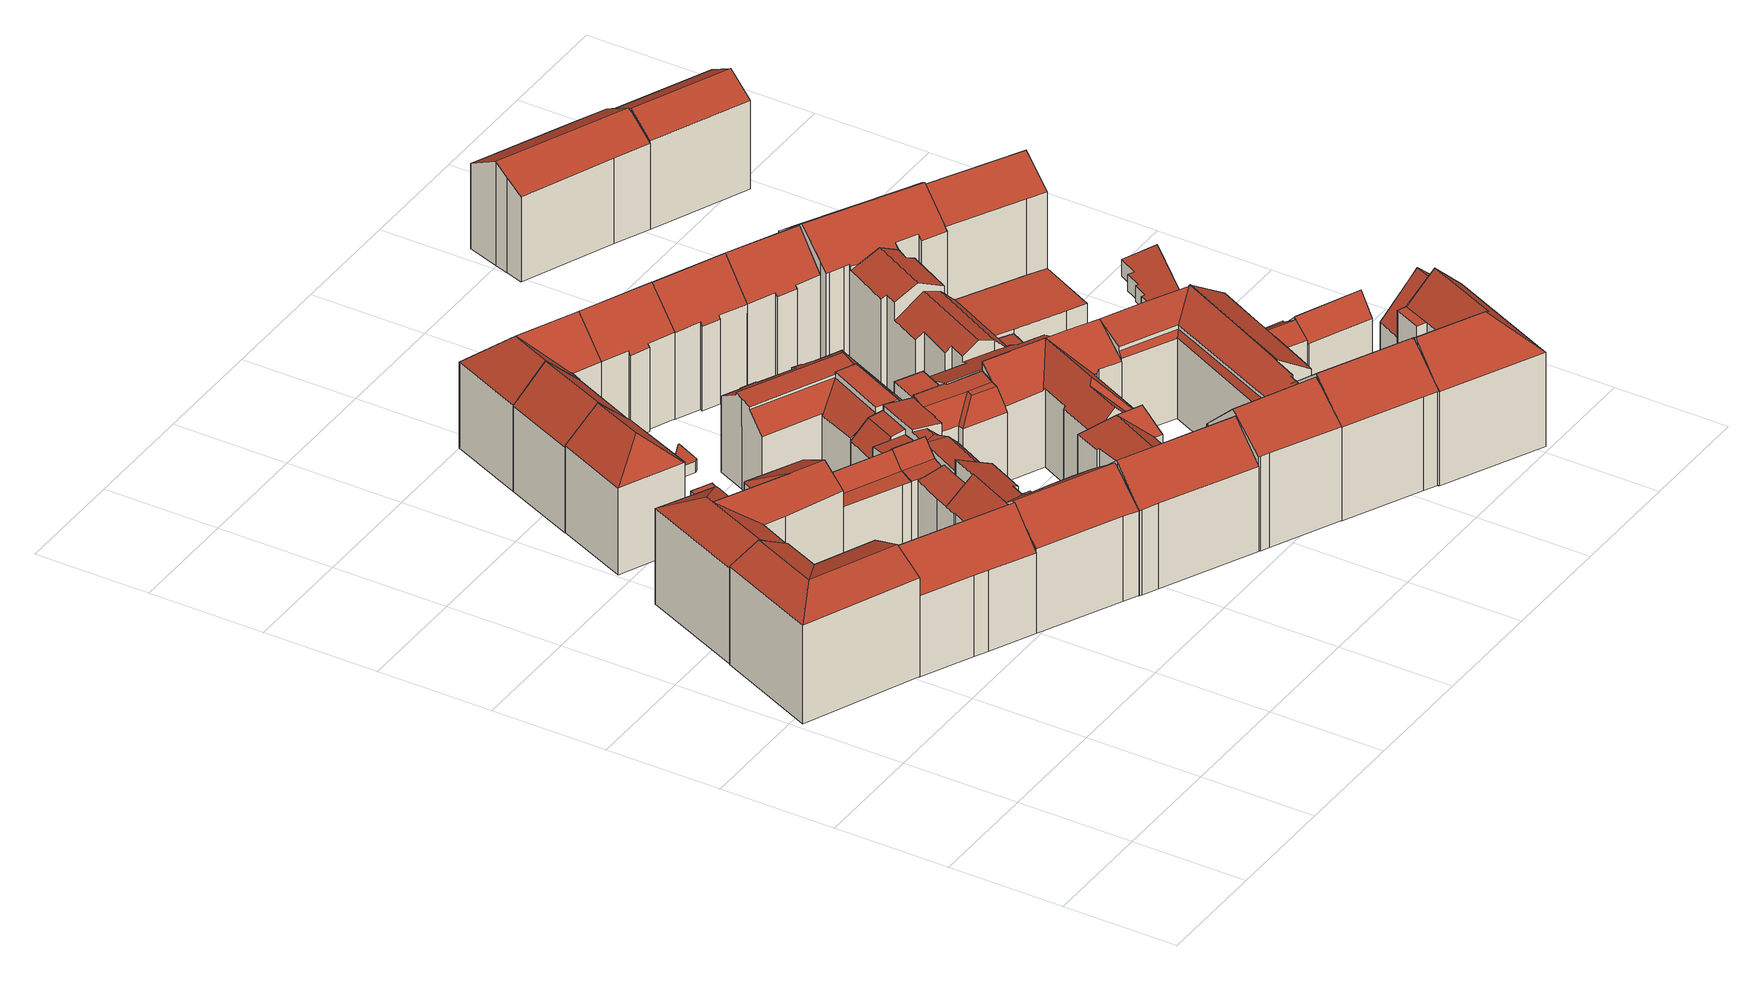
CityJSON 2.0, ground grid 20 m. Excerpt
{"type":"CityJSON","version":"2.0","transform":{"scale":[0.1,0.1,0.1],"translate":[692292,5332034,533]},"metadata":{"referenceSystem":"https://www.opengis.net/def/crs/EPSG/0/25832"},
"CityObjects":{
"building1":{"type":"Building","attributes":{"Gemeindeschluessel":"09162000","HoeheDach":"554.747","HoeheGrund":"534.120","Methode":"1000","NiedrigsteTraufeDesGebaeudes":"551.994","Geometrietyp2DReferenz":"3000","function":"31001_9998","roofType":"3100","measuredHeight":20.63,"storeysAboveGround":6},"geometry":[{"type":"MultiSurface","lod":"2","boundaries":[[[0,1,2,3]],[[3,4,5,6]],[[1,7,8,2]],[[9,10,5,4,11]],[[7,1,0,12]],[[6,13,14,15]],[[13,10,9,8,7,12,14]],[[5,10,13,6]],[[2,8,9,11]],[[0,3,6,15]],[[12,0,15,14]],[[3,2,11,4]]],"semantics":{"surfaces":[{"type":"RoofSurface"},{"type":"WallSurface"},{"type":"GroundSurface"}],"values":[0,0,1,1,1,1,2,1,1,0,1,0]}}]},
"building2":{"type":"Building","attributes":{"Gemeindeschluessel":"09162000","HoeheDach":"554.671","HoeheGrund":"534.160","Methode":"2000","NiedrigsteTraufeDesGebaeudes":"551.522","Geometrietyp2DReferenz":"3000","function":"31001_9998","roofType":"3200","measuredHeight":20.51,"storeysAboveGround":6},"geometry":[{"type":"MultiSurface","lod":"2","boundaries":[[[16,17,18,19,20]],[[21,20,19,22,23]],[[24,25,26,20,27]],[[28,29,30,31]],[[21,23,32]],[[33,34,22,19,18]],[[35,36,24,27,37]],[[38,39,40,41,42]],[[38,42,16,43]],[[16,42,41,44,17]],[[45,44,41,40]],[[43,29,28,39,38]],[[24,36,46,25]],[[26,25,46,31,30]],[[34,47,32,23,22]],[[18,17,44,45,33]],[[28,31,46,36,35,47,34,33,45,40,39]],[[26,30,29,43,16,20]],[[20,21,32,37,27]],[[32,47,35,37]]],"semantics":{"surfaces":[{"type":"RoofSurface"},{"type":"WallSurface"},{"type":"GroundSurface"}],"values":[0,0,0,1,0,1,1,1,0,0,1,1,1,1,1,1,2,0,0,1]}}]},
"building3":{"type":"Building","attributes":{"Gemeindeschluessel":"09162000","HoeheDach":"554.372","HoeheGrund":"534.040","Methode":"2000","NiedrigsteTraufeDesGebaeudes":"537.276","Geometrietyp2DReferenz":"3000","function":"31001_9998","roofType":"3100","measuredHeight":20.33,"storeysAboveGround":4},"geometry":[{"type":"MultiSurface","lod":"2","boundaries":[[[48,49,50,51,52]],[[53,54,55,56,57,58,59]],[[60,51,50]],[[61,62,63,64,65,66]],[[67,68,69]],[[70,71,72,73,74,75,60,50]],[[60,75,76]],[[63,77,78,79,80,72,81,64]],[[78,77,82,83,84]],[[85,86,84,83]],[[87,67,88,89]],[[90,54,53,91]],[[92,74,73,80,79,54,90]],[[93,94,56,55,95]],[[63,62,82,77]],[[96,59,58,97]],[[96,97,98,94,93,99,85,83,82,62,61,100,101,102,49,48,103,87,89,104,105,92,90,91]],[[72,80,73]],[[53,59,96,91]],[[106,107,108,109,110]],[[111,106,110,112]],[[104,89,88,113,114]],[[72,71,81]],[[101,115,116,102]],[[98,57,56,94]],[[97,58,57,98]],[[103,48,52,112,110,109]],[[95,117,99,93]],[[118,119,120,121]],[[95,55,54,79,78,84,86,117]],[[104,114,122,105]],[[119,122,114,113,120]],[[51,60,76,111,112,52]],[[99,117,86,85]],[[87,103,109,108,68,67]],[[105,122,119,118,107,106,111,76,75,74,92]],[[100,123,115,101]],[[49,102,116,70,50]],[[107,118,121,69,68,108]],[[116,115,123,66,65]],[[69,120,113,88,67]],[[61,66,123,100]],[[116,65,64,81,71,70]],[[121,120,69]]],"semantics":{"surfaces":[{"type":"WallSurface"},{"type":"RoofSurface"},{"type":"GroundSurface"}],"values":[0,1,0,0,0,1,0,1,0,0,0,0,0,0,0,0,2,0,0,1,1,0,0,0,0,0,0,0,0,1,0,1,1,0,0,0,0,0,1,1,1,0,0,0]}}]},
"building4":{"type":"Building","attributes":{"Gemeindeschluessel":"09162000","HoeheDach":"555.430","HoeheGrund":"534.090","Methode":"2000","NiedrigsteTraufeDesGebaeudes":"549.887","Geometrietyp2DReferenz":"3000","function":"31001_9998","roofType":"3200","measuredHeight":21.34,"storeysAboveGround":5},"geometry":[{"type":"MultiSurface","lod":"2","boundaries":[[[124,125,126]],[[127,128,129,130]],[[129,131,132,130]],[[126,125,133,134,135]],[[127,130,132,124,126,135]],[[127,135,134,128]],[[129,128,134,133,131]],[[124,132,131,133,125]]],"semantics":{"surfaces":[{"type":"RoofSurface"},{"type":"GroundSurface"},{"type":"WallSurface"}],"values":[0,1,2,0,2,2,2,0]}}]},
"building5":{"type":"Building","attributes":{"Gemeindeschluessel":"09162000","HoeheDach":"536.612","HoeheGrund":"534.240","Methode":"1000","NiedrigsteTraufeDesGebaeudes":"536.612","Geometrietyp2DReferenz":"3000","function":"31001_2000","roofType":"1000","measuredHeight":2.37},"geometry":[{"type":"MultiSurface","lod":"2","boundaries":[[[136,137,138,139,140]],[[141,136,140,142]],[[142,143,144,145,141]],[[144,138,137,145]],[[145,137,136,141]],[[142,140,139,143]],[[143,139,138,144]]],"semantics":{"surfaces":[{"type":"RoofSurface"},{"type":"WallSurface"},{"type":"GroundSurface"}],"values":[0,1,2,1,1,1,1]}}]},
"building6":{"type":"Building","attributes":{"Gemeindeschluessel":"09162000","HoeheDach":"554.390","HoeheGrund":"533.990","Methode":"2000","NiedrigsteTraufeDesGebaeudes":"549.418","Geometrietyp2DReferenz":"3000","function":"31001_9998","roofType":"3100","measuredHeight":20.4,"storeysAboveGround":5},"geometry":[{"type":"MultiSurface","lod":"2","boundaries":[[[146,147,148,149]],[[150,151,152,153]],[[154,155,151,150]],[[156,157,158,159]],[[160,91,161,162]],[[163,164,165,160,162,158,157]],[[92,166,167,168]],[[163,152,151,155,169,170,171,172,173,164]],[[91,160,165,90]],[[156,153,152,163,157]],[[168,167,147,146]],[[166,92,90,165,164,173]],[[170,174,175,171]],[[172,171,175,149,148]],[[174,170,169,176]],[[159,158,162,161]],[[156,159,161,91,90,92,168,146,149,175,174,176,154,150,153]],[[176,169,155,154]],[[172,148,147,167,166,173]]],"semantics":{"surfaces":[{"type":"WallSurface"},{"type":"RoofSurface"},{"type":"GroundSurface"}],"values":[0,0,0,0,0,1,0,1,0,0,0,0,0,0,0,0,2,0,1]}}]},
"building7":{"type":"Building","attributes":{"Gemeindeschluessel":"09162000","HoeheDach":"551.810","HoeheGrund":"534.090","Methode":"2000","NiedrigsteTraufeDesGebaeudes":"546.670","Geometrietyp2DReferenz":"3000","function":"31001_9998","roofType":"3100","measuredHeight":17.72,"storeysAboveGround":4},"geometry":[{"type":"MultiSurface","lod":"2","boundaries":[[[177,178,179,180]],[[181,182,183,184]],[[184,183,185,186]],[[112,187,188,189]],[[190,191,182,181]],[[178,177,192,193]],[[179,178,193,190,181,184,186]],[[187,185,183,182,191,188]],[[190,193,192,189,188,191]],[[180,179,186,185,187,112]],[[177,180,112,189,192]]],"semantics":{"surfaces":[{"type":"WallSurface"},{"type":"RoofSurface"},{"type":"GroundSurface"}],"values":[0,0,0,1,0,0,2,1,0,0,1]}}]},
"building8":{"type":"Building","attributes":{"Gemeindeschluessel":"09162000","HoeheDach":"555.372","HoeheGrund":"533.950","Methode":"1000","NiedrigsteTraufeDesGebaeudes":"549.519","Geometrietyp2DReferenz":"3000","function":"31001_9998","roofType":"3100","measuredHeight":21.42,"storeysAboveGround":5},"geometry":[{"type":"MultiSurface","lod":"2","boundaries":[[[194,195,196,197]],[[198,196,195,199,200]],[[201,199,195,194]],[[202,197,196,198]],[[198,200,203,202]],[[203,201,194,197,202]],[[200,199,201,203]]],"semantics":{"surfaces":[{"type":"RoofSurface"},{"type":"WallSurface"},{"type":"GroundSurface"}],"values":[0,1,0,1,2,1,1]}}]},
"building9":{"type":"Building","attributes":{"Gemeindeschluessel":"09162000","HoeheDach":"536.545","HoeheGrund":"534.234","Methode":"2000","NiedrigsteTraufeDesGebaeudes":"536.545","Geometrietyp2DReferenz":"3000","function":"31001_2000","roofType":"1000","measuredHeight":2.31,"storeysAboveGround":1},"geometry":[{"type":"MultiSurface","lod":"2","boundaries":[[[204,205,206,207]],[[204,208,209,205]],[[206,210,211,207]],[[211,210,209,208]],[[205,209,210,206]],[[207,211,208,204]]],"semantics":{"surfaces":[{"type":"GroundSurface"},{"type":"WallSurface"},{"type":"RoofSurface"}],"values":[0,1,1,2,1,1]}}]},
"building10":{"type":"Building","attributes":{"Gemeindeschluessel":"09162000","HoeheDach":"536.887","HoeheGrund":"533.910","Methode":"2000","NiedrigsteTraufeDesGebaeudes":"536.388","Geometrietyp2DReferenz":"3000","function":"31001_2000","roofType":"1000","measuredHeight":2.98},"geometry":[{"type":"MultiSurface","lod":"2","boundaries":[[[212,213,214,215]],[[216,214,213,217]],[[218,212,215,219]],[[212,218,217,213]],[[217,218,219,216]],[[219,215,214,216]]],"semantics":{"surfaces":[{"type":"RoofSurface"},{"type":"WallSurface"},{"type":"GroundSurface"}],"values":[0,1,1,1,2,1]}}]},
"building11":{"type":"Building","attributes":{"Gemeindeschluessel":"09162000","HoeheDach":"555.486","HoeheGrund":"533.980","Methode":"2000","NiedrigsteTraufeDesGebaeudes":"549.638","Geometrietyp2DReferenz":"3000","function":"31001_9998","roofType":"3100","measuredHeight":21.51,"storeysAboveGround":5},"geometry":[{"type":"MultiSurface","lod":"2","boundaries":[[[220,221,222,223]],[[224,225,200,198,222,221]],[[226,227,228,229,230]],[[225,224,231,230,229]],[[226,230,231,232]],[[233,223,222,198]],[[224,221,220,232,231]],[[225,229,228,200]],[[227,226,223,233]],[[226,232,220,223]],[[227,233,198,200,228]]],"semantics":{"surfaces":[{"type":"WallSurface"},{"type":"GroundSurface"},{"type":"RoofSurface"}],"values":[0,1,2,0,2,0,0,0,2,2,0]}}]},
"building12":{"type":"Building","attributes":{"Gemeindeschluessel":"09162000","HoeheDach":"536.090","HoeheGrund":"534.120","Methode":"2000","NiedrigsteTraufeDesGebaeudes":"536.090","Geometrietyp2DReferenz":"3000","function":"31001_2000","roofType":"1000","measuredHeight":1.97,"storeysAboveGround":1},"geometry":[{"type":"MultiSurface","lod":"2","boundaries":[[[234,235,236,237]],[[238,239,240,241]],[[242,243,239,238]],[[235,240,239,243,244,236]],[[237,245,242,238,241,234]],[[237,236,244,245]],[[245,244,243,242]],[[241,240,235,234]]],"semantics":{"surfaces":[{"type":"WallSurface"},{"type":"RoofSurface"},{"type":"GroundSurface"}],"values":[0,0,0,1,2,0,0,0]}}]},
"building13":{"type":"Building","attributes":{"Gemeindeschluessel":"09162000","HoeheDach":"550.884","HoeheGrund":"533.990","Methode":"2000","NiedrigsteTraufeDesGebaeudes":"546.990","Geometrietyp2DReferenz":"3000","function":"31001_9998","roofType":"1000","measuredHeight":16.89,"storeysAboveGround":4},"geometry":[{"type":"MultiSurface","lod":"2","boundaries":[[[246,247,248,249,250,251]],[[252,247,253,254]],[[255,256,257,258]],[[105,259,260,104]],[[261,262,263,264]],[[265,250,249,266]],[[263,267,268,269,264]],[[270,248,271,272]],[[261,264,273,274]],[[275,262,261,274,276,277,265,266,270,272,168,92,105,104,255,258,278]],[[269,279,273,264]],[[280,281,246,282]],[[283,284,285,286,287,260,259,288]],[[275,278,289,290,268,267]],[[286,285,291,292]],[[277,276,284,283,293,294]],[[258,257,289,278]],[[92,168,295,252,254]],[[286,296,287]],[[280,288,259,105,92,254,253,281]],[[255,104,260,287,296,256]],[[272,271,295,168]],[[268,290,279,269]],[[295,271,248,247,252]],[[247,246,281,253]],[[265,277,294,251,250]],[[283,288,280,282,293]],[[275,267,263,262]],[[266,249,248,270]],[[286,292,279,290,289,257,256,296]],[[273,279,292,291]],[[246,251,294,293,282]],[[276,274,273,291,285,284]]],"semantics":{"surfaces":[{"type":"RoofSurface"},{"type":"WallSurface"},{"type":"GroundSurface"}],"values":[0,0,1,1,1,1,0,1,1,2,0,0,0,1,1,1,1,1,1,1,1,1,0,0,0,1,1,1,1,0,0,0,1]}}]},
"building14":{"type":"Building","attributes":{"Gemeindeschluessel":"09162000","HoeheDach":"550.800","HoeheGrund":"534.120","Methode":"2000","NiedrigsteTraufeDesGebaeudes":"546.648","Geometrietyp2DReferenz":"3000","function":"31001_1000","roofType":"2100","measuredHeight":16.68,"storeysAboveGround":6},"geometry":[{"type":"MultiSurface","lod":"2","boundaries":[[[297,298,299,300,301,302]],[[303,304,305,306,307,308]],[[309,310,299,298]],[[311,312,313,303,314]],[[315,316,317,318]],[[315,318,319,314,320]],[[319,318,317,321,322]],[[304,323,324,325]],[[314,303,308,320]],[[326,327,328,329]],[[330,331,310,309]],[[332,333,334,335,336,325,324,337]],[[312,337,324,323,313]],[[338,339,328,327,340,341,342,343,344,345,300,299,310,331,346,347]],[[348,349,334,333]],[[346,350,351,347]],[[338,352,353,339]],[[321,332,337,312,311,322]],[[354,342,341,355]],[[303,313,323,304]],[[356,357,297,302]],[[356,302,301,345,304,325,336,358]],[[355,341,340,359]],[[348,357,356,358,360,349]],[[361,362,307,306,344,343]],[[357,348,333,332,321,317,316,362,361,354,355,359,326,329,353,352,351,350,330,309,298,297]],[[345,305,304]],[[361,343,342,354]],[[334,349,360,335]],[[362,316,315,320,308,307]],[[352,338,347,351]],[[311,314,319,322]],[[359,340,327,326]],[[329,328,339,353]],[[301,300,345]],[[336,335,360,358]],[[350,346,331,330]],[[344,306,305,345]]],"semantics":{"surfaces":[{"type":"WallSurface"},{"type":"RoofSurface"},{"type":"GroundSurface"}],"values":[0,1,0,0,0,1,0,0,0,0,0,0,1,1,0,0,0,0,0,0,0,1,0,0,0,2,0,0,1,0,0,1,0,0,1,0,0,0]}}]},
"building15":{"type":"Building","attributes":{"Gemeindeschluessel":"09162000","HoeheDach":"555.100","HoeheGrund":"533.850","Methode":"2000","NiedrigsteTraufeDesGebaeudes":"547.690","Geometrietyp2DReferenz":"3000","function":"31001_9998","roofType":"3100","measuredHeight":21.25,"storeysAboveGround":4},"geometry":[{"type":"MultiSurface","lod":"2","boundaries":[[[363,364,365]],[[366,367,368,369]],[[370,371,372,373]],[[374,375,376,377]],[[378,379,380,381]],[[382,383,384,385,386,387,388,389]],[[390,363,365,391,373,372,392,393,394]],[[395,389,388,396]],[[397,391,365]],[[398,399,400,401,402]],[[398,402,403,404]],[[380,405,406,407,408,409,158,381]],[[363,410,411,412,413,364]],[[414,415,416,417,418]],[[419,394,393,420]],[[421,406,405,422]],[[392,423,416,415,424]],[[425,426,427,428]],[[429,384,383,430]],[[417,366,369,418]],[[431,419,420,424,415,414]],[[378,381,158,432]],[[433,434,435,436,437]],[[390,410,363]],[[387,386,438]],[[431,439,411,410,390,394,419]],[[440,441,439,431,414,418,369,368,442,421,422,379,378,432,443,444,399,398,404,425,428,371,370,445,446,435,434,374,377,429,430,447,395,396,448]],[[434,433,375,374]],[[370,373,391,397,449,445]],[[392,372,427,426,403,402,401,423]],[[428,427,372,371]],[[444,443,409,408,450]],[[403,426,425,404]],[[451,367,366,417,416,423,401,400,450,408,407]],[[422,405,380,379]],[[432,158,409,443]],[[412,452,453,413]],[[453,452,454,438,386,385]],[[382,447,430,383]],[[445,449,455,446]],[[413,453,385,437,436,455,449,397,365,364]],[[439,441,454,452,412,411]],[[444,450,400,399]],[[440,438,454,441]],[[447,382,389,395]],[[433,437,385,376,375]],[[368,367,451,442]],[[396,388,387,448]],[[385,384,429,377,376]],[[424,420,393,392]],[[435,446,455,436]],[[451,407,406,421,442]],[[440,448,387,438]]],"semantics":{"surfaces":[{"type":"WallSurface"},{"type":"RoofSurface"},{"type":"GroundSurface"}],"values":[0,0,0,0,0,1,1,0,0,0,0,1,1,0,1,0,1,0,0,0,0,0,0,0,1,0,2,0,0,1,0,0,0,1,0,0,1,1,0,0,1,0,0,0,0,1,0,0,0,1,0,0,0]}}]},
"building16":{"type":"Building","attributes":{"Gemeindeschluessel":"09162000","HoeheDach":"555.500","HoeheGrund":"533.900","Methode":"2000","NiedrigsteTraufeDesGebaeudes":"549.148","Geometrietyp2DReferenz":"3000","function":"31001_9998","roofType":"3100","measuredHeight":21.6,"storeysAboveGround":5},"geometry":[{"type":"MultiSurface","lod":"2","boundaries":[[[456,457,231,458]],[[459,458,231,232,220]],[[460,461,462,463]],[[464,465,466,467]],[[468,469,461,460]],[[470,471,469,468]],[[466,465,220,232]],[[457,462,461,469,471,466,232,231]],[[467,466,471,470]],[[459,220,465,464]],[[456,458,459,464,467,470,468,460,463]],[[457,456,463,462]]],"semantics":{"surfaces":[{"type":"WallSurface"},{"type":"RoofSurface"},{"type":"GroundSurface"}],"values":[0,0,0,0,0,0,1,1,0,0,2,0]}}]},
"building17":{"type":"Building","attributes":{"Gemeindeschluessel":"09162000","HoeheDach":"555.986","HoeheGrund":"533.860","Methode":"2000","NiedrigsteTraufeDesGebaeudes":"548.384","Geometrietyp2DReferenz":"3000","function":"31001_9998","roofType":"3100","measuredHeight":22.13,"storeysAboveGround":4},"geometry":[{"type":"MultiSurface","lod":"2","boundaries":[[[472,473,474,475]],[[476,477,478,479,480,481]],[[482,483,484,485,486,487,488,489,490,491,479,478]],[[492,493,494,495]],[[496,482,478,477]],[[497,498,499,500,490,489,501]],[[487,442,421,502,488]],[[490,500,491]],[[503,472,475,504]],[[505,486,485,506]],[[507,382,474,473,508]],[[509,510,511,512]],[[513,484,483,514]],[[442,487,486,505]],[[515,516,476,481]],[[517,518,519,520]],[[521,511,510,501,489,488,502,522]],[[515,481,480,523,472,503,524]],[[497,509,512,525,422,421,442,505,506,513,514,496,477,476,516,526,395,447,527,528,492,495,529,517,520,498]],[[507,527,447,382]],[[395,526,524,503,504]],[[529,530,518,517]],[[422,522,502,421]],[[512,511,521,525]],[[491,531,523,480,479]],[[528,532,493,492]],[[495,494,530,529]],[[497,501,510,509]],[[482,496,514,483]],[[473,531,491,500,499,519,518,530,494,493,532,508]],[[447,395,504,475,474,382]],[[506,485,484,513]],[[523,531,473,472]],[[524,526,516,515]],[[525,521,522,422]],[[520,519,499,498]],[[528,527,507,508,532]]],"semantics":{"surfaces":[{"type":"WallSurface"},{"type":"RoofSurface"},{"type":"GroundSurface"}],"values":[0,0,1,0,0,0,0,0,1,0,1,0,0,0,0,0,1,1,2,0,0,0,0,0,0,0,0,0,0,1,0,0,0,0,0,0,0]}}]},
"building18":{"type":"Building","attributes":{"Gemeindeschluessel":"09162000","HoeheDach":"555.460","HoeheGrund":"533.820","Methode":"2000","NiedrigsteTraufeDesGebaeudes":"549.177","Geometrietyp2DReferenz":"3000","function":"31001_9998","roofType":"3100","measuredHeight":21.64,"storeysAboveGround":5},"geometry":[{"type":"MultiSurface","lod":"2","boundaries":[[[533,534,535,536,537]],[[538,535,534,539]],[[540,541,542,543]],[[544,545,546,547]],[[548,542,541,546,545,549,550,538,539]],[[550,536,535,538]],[[540,543,551,533,537,552,544,547]],[[541,540,547,546]],[[548,539,534,533,551]],[[545,544,552,549]],[[548,551,543,542]],[[550,549,552,537,536]]],"semantics":{"surfaces":[{"type":"RoofSurface"},{"type":"WallSurface"},{"type":"GroundSurface"}],"values":[0,1,1,1,2,1,0,1,1,1,1,1]}}]},
"building19":{"type":"Building","attributes":{"Gemeindeschluessel":"09162000","HoeheDach":"556.570","HoeheGrund":"533.777","Methode":"2000","NiedrigsteTraufeDesGebaeudes":"534.035","Geometrietyp2DReferenz":"3000","function":"31001_9998","roofType":"3100","measuredHeight":22.79,"storeysAboveGround":4},"geometry":[{"type":"MultiSurface","lod":"2","boundaries":[[[553,554,555,556]],[[557,558,559,560]],[[561,562,563,564,565]],[[566,567,568,569]],[[570,568,567,571]],[[560,559,572,573]],[[573,572,574,575]],[[576,577,578,579]],[[580,571,567,566,581,582]],[[556,555,563,562]],[[575,574,583,584]],[[570,579,578,585,569,568]],[[561,565,558,557]],[[586,584,583,587,588]],[[564,563,555,554,582,581,585,578,577,588,587]],[[586,588,577,576]],[[572,559,558,565,564,587,583,574]],[[580,582,554,553]],[[561,557,560,573,575,584,586,576,579,570,571,580,553,556,562]],[[569,585,581,566]]],"semantics":{"surfaces":[{"type":"WallSurface"},{"type":"RoofSurface"},{"type":"GroundSurface"}],"values":[0,0,0,1,0,0,0,0,0,0,0,0,0,0,1,0,1,0,2,0]}}]},
"building20":{"type":"Building","attributes":{"Gemeindeschluessel":"09162000","HoeheDach":"555.480","HoeheGrund":"533.750","Methode":"2000","NiedrigsteTraufeDesGebaeudes":"549.242","Geometrietyp2DReferenz":"3000","function":"31001_9998","roofType":"3100","measuredHeight":21.73,"storeysAboveGround":5},"geometry":[{"type":"MultiSurface","lod":"2","boundaries":[[[589,590,551,548]],[[591,592,593,594]],[[594,593,595,596]],[[590,589,597,598]],[[539,548,551,533,599]],[[600,601,598,597]],[[602,592,591,603,604]],[[602,604,605,606]],[[539,599,596,595]],[[601,600,606,605]],[[601,605,604,603,533,551,590,598]],[[594,596,599,533,603,591]],[[592,602,606,600,597,589,548,539,595,593]]],"semantics":{"surfaces":[{"type":"WallSurface"},{"type":"RoofSurface"},{"type":"GroundSurface"}],"values":[0,0,0,0,0,0,0,0,0,0,1,1,2]}}]},
"building21":{"type":"Building","attributes":{"Gemeindeschluessel":"09162000","HoeheDach":"556.205","HoeheGrund":"533.681","Methode":"2000","NiedrigsteTraufeDesGebaeudes":"547.154","Geometrietyp2DReferenz":"3000","function":"31001_9998","roofType":"3100","measuredHeight":22.52,"storeysAboveGround":4},"geometry":[{"type":"MultiSurface","lod":"2","boundaries":[[[607,608,609,610]],[[611,612,613,614]],[[611,615,616,617,618,612]],[[619,620,621,622,615,611,614,623,624,625,626,627,628,629,630,631,632,633,634,635,636,637,607,610,638,639,640,641,642,643,644,645,646,647,648,649,650]],[[651,652,653,654,655,656,657]],[[654,609,608,658,659,660,661,655]],[[641,662,663,642]],[[620,664,665,621]],[[631,666,667,632]],[[623,614,613,651,657,668]],[[656,669,670,671,672,668,657]],[[630,673,666,631]],[[628,674,675,629]],[[676,677,678]],[[637,658,608,607]],[[638,679,680,639]],[[636,659,658,637]],[[646,681,682,647]],[[640,683,662,641]],[[619,684,664,620]],[[632,667,685,633]],[[670,686,671]],[[625,671,686,687,626]],[[670,669,688]],[[669,656,655,661]],[[617,676,689,618]],[[617,616,690,665,664,684,691,692,693,694,663,662,683,677,676]],[[645,603,681,646]],[[651,613,612,618,689,652]],[[619,650,695,691,684]],[[648,696,697,649]],[[627,698,674,628]],[[645,644,693,692,603]],[[649,697,695,650]],[[636,635,699,700,660,659]],[[691,695,697,696,682,681,603,692]],[[700,688,669,661,660]],[[623,668,672,624]],[[626,687,698,627]],[[633,685,701,634]],[[640,639,680,678,677,683]],[[700,699,701,685,667,666,673,675,674,698,687,686,670,688]],[[622,690,616,615]],[[642,663,694,643]],[[652,689,676,678,680,679,653]],[[647,682,696,648]],[[643,694,693,644]],[[624,672,671,625]],[[638,610,609,654,653,679]],[[629,675,673,630]],[[621,665,690,622]],[[634,701,699,635]]],"semantics":{"surfaces":[{"type":"WallSurface"},{"type":"GroundSurface"},{"type":"RoofSurface"}],"values":[0,0,0,1,0,2,0,0,0,0,2,0,0,0,0,0,0,0,0,0,0,0,0,0,2,0,2,0,2,0,0,0,0,0,0,2,0,0,0,0,0,2,0,0,2,0,0,0,0,0,0,0]}}]},
"building22":{"type":"Building","attributes":{"Gemeindeschluessel":"09162000","HoeheDach":"537.127","HoeheGrund":"533.770","Methode":"2000","NiedrigsteTraufeDesGebaeudes":"536.478","Geometrietyp2DReferenz":"3000","function":"31001_2000","roofType":"1000","measuredHeight":3.36},"geometry":[{"type":"MultiSurface","lod":"2","boundaries":[[[702,703,704,705]],[[706,707,708,709,710,711,712,713]],[[710,709,714]],[[715,706,713,716]],[[717,709,708,718]],[[716,713,712,719]],[[714,709,717,703,702]],[[710,720,711]],[[704,719,712,711,720,705]],[[702,705,720,710,714]],[[721,707,706,715]],[[704,703,717,718,721,715,716,719]],[[718,708,707,721]]],"semantics":{"surfaces":[{"type":"WallSurface"},{"type":"RoofSurface"},{"type":"GroundSurface"}],"values":[0,1,0,0,0,0,0,0,0,1,0,2,0]}}]},
"building23":{"type":"Building","attributes":{"Gemeindeschluessel":"09162000","HoeheDach":"552.499","HoeheGrund":"533.947","Methode":"2000","NiedrigsteTraufeDesGebaeudes":"545.223","Geometrietyp2DReferenz":"3000","function":"31001_1000","roofType":"2100","measuredHeight":18.55,"storeysAboveGround":5},"geometry":[{"type":"MultiSurface","lod":"2","boundaries":[[[722,723,724,529]],[[725,726,727,728]],[[495,729,730,492]],[[731,732,733,734]],[[735,736,737,738]],[[739,740,741,742,743]],[[739,744,745,731,734,722,529,495,492,725,728,740]],[[746,747,738,737,748,749]],[[734,733,723,722]],[[736,743,742,748,737]],[[745,744,735,738,747,750]],[[742,741,749,748]],[[492,730,726,725]],[[744,739,743,736,735]],[[529,724,729,495]],[[740,728,727,746,749,741]],[[745,750,732,731]],[[746,727,726,730,729,724,723,733,732,750,747]]],"semantics":{"surfaces":[{"type":"WallSurface"},{"type":"RoofSurface"},{"type":"GroundSurface"}],"values":[0,0,0,0,1,0,2,0,0,1,0,1,0,0,0,0,0,1]}}]},
"building24":{"type":"Building","attributes":{"Gemeindeschluessel":"09162000","HoeheDach":"557.030","HoeheGrund":"533.640","Methode":"2000","NiedrigsteTraufeDesGebaeudes":"544.941","Geometrietyp2DReferenz":"3000","function":"31001_9998","roofType":"3200","measuredHeight":23.39,"storeysAboveGround":4},"geometry":[{"type":"MultiSurface","lod":"2","boundaries":[[[751,752,753,754]],[[755,756,757,758]],[[753,752,759,760]],[[761,762,763,764,765]],[[766,767,762,761]],[[768,769,770,771]],[[772,766,761,765,773,774,775]],[[776,775,774,777,757,756]],[[768,771,778,779,780,776,756]],[[781,764,763,782]],[[783,782,763,762,767]],[[784,785,773,786]],[[787,788,758,757,777]],[[788,787,785,784]],[[787,777,774,773,785]],[[789,778,771,770]],[[769,768,756,755]],[[778,789,790,791,779]],[[754,753,760,790,789,770,769,755,758,788,784,786,781,782,783]],[[751,772,775,776,780,752]],[[752,780,779,791,759]],[[760,759,791,790]],[[754,783,767,766,772,751]],[[781,786,773,765,764]]],"semantics":{"surfaces":[{"type":"WallSurface"},{"type":"RoofSurface"},{"type":"GroundSurface"}],"values":[0,0,0,1,1,0,0,1,1,0,0,0,0,0,1,0,0,0,2,1,1,0,0,0]}}]},
"building25":{"type":"Building","attributes":{"Gemeindeschluessel":"09162000","HoeheDach":"547.778","HoeheGrund":"533.690","Methode":"1000","NiedrigsteTraufeDesGebaeudes":"544.470","Geometrietyp2DReferenz":"3000","function":"31001_9998","roofType":"3100","measuredHeight":14.09},"geometry":[{"type":"MultiSurface","lod":"2","boundaries":[[[792,793,794,795,796,797]],[[798,799,800,801]],[[792,802,803,804,800,799,805,806,793]],[[807,795,794,808]],[[793,806,809,808,794]],[[803,810,811,804]],[[812,805,799,798]],[[813,814,807,808,809,812,798,801,811,810,815]],[[814,796,795,807]],[[813,797,796,814]],[[810,803,802,815]],[[809,806,805,812]],[[801,800,804,811]],[[813,815,802,792,797]]],"semantics":{"surfaces":[{"type":"RoofSurface"},{"type":"WallSurface"},{"type":"GroundSurface"}],"values":[0,1,0,1,1,1,1,2,1,1,1,1,1,1]}}]},
"building26":{"type":"Building","attributes":{"Gemeindeschluessel":"09162000","HoeheDach":"536.935","HoeheGrund":"533.150","Methode":"1000","NiedrigsteTraufeDesGebaeudes":"536.935","Geometrietyp2DReferenz":"3000","function":"31001_2000","roofType":"1000","measuredHeight":3.79,"storeysAboveGround":1},"geometry":[{"type":"MultiSurface","lod":"2","boundaries":[[[816,817,818,819]],[[820,821,822,823]],[[824,825,826,827]],[[828,829,821,820]],[[830,831,825,824]],[[831,822,821,829,818,817,826,825]],[[819,818,829,828]],[[823,822,831,830]],[[827,826,817,816]],[[824,827,816,819,828,820,823,830]]],"semantics":{"surfaces":[{"type":"WallSurface"},{"type":"RoofSurface"},{"type":"GroundSurface"}],"values":[0,0,0,0,0,1,0,0,0,2]}}]},
"building27":{"type":"Building","attributes":{"Gemeindeschluessel":"09162000","HoeheDach":"537.337","HoeheGrund":"533.650","Methode":"1000","NiedrigsteTraufeDesGebaeudes":"537.337","Geometrietyp2DReferenz":"3000","function":"31001_2000","roofType":"1000","measuredHeight":3.69},"geometry":[{"type":"MultiSurface","lod":"2","boundaries":[[[832,833,834,835,836,837,838,839]],[[840,836,835,841]],[[842,832,839,843]],[[844,834,833,845]],[[843,839,838,846]],[[841,835,834,844]],[[843,846,847,840,841,844,845,842]],[[846,838,837,847]],[[847,837,836,840]],[[845,833,832,842]]],"semantics":{"surfaces":[{"type":"RoofSurface"},{"type":"WallSurface"},{"type":"GroundSurface"}],"values":[0,1,1,1,1,1,2,1,1,1]}}]},
"building28":{"type":"Building","attributes":{"Gemeindeschluessel":"09162000","HoeheDach":"537.147","HoeheGrund":"533.650","Methode":"2000","NiedrigsteTraufeDesGebaeudes":"536.463","Geometrietyp2DReferenz":"3000","function":"31001_2000","roofType":"2100","measuredHeight":3.5},"geometry":[{"type":"MultiSurface","lod":"2","boundaries":[[[848,849,850,851]],[[852,853,854,850,849,855,856,857,858,859,860,861]],[[862,854,853,863]],[[852,864,863,853]],[[865,866,867,868,869,870,871,872,873,874,875,848,851,862,863,864]],[[874,856,855,875]],[[861,865,864,852]],[[867,866,876,877]],[[867,877,878,868]],[[851,850,854,862]],[[868,878,879,869]],[[875,855,849,848]],[[858,880,859]],[[866,865,861,860,881,876]],[[872,871,708,882]],[[873,857,856,874]],[[876,881,859,880,882,708,707,879,878,877]],[[871,870,707,708]],[[881,860,859]],[[869,879,707,870]],[[873,872,882,880,858,857]]],"semantics":{"surfaces":[{"type":"WallSurface"},{"type":"RoofSurface"},{"type":"GroundSurface"}],"values":[0,1,0,0,2,0,0,0,0,0,0,0,0,0,0,0,1,0,0,0,0]}}]},
"building29":{"type":"Building","attributes":{"Gemeindeschluessel":"09162000","HoeheDach":"552.640","HoeheGrund":"533.690","Methode":"1000","NiedrigsteTraufeDesGebaeudes":"549.192","Geometrietyp2DReferenz":"3000","function":"31001_1000","roofType":"3100","measuredHeight":18.95,"storeysAboveGround":5},"geometry":[{"type":"MultiSurface","lod":"2","boundaries":[[[883,884,885,886]],[[887,888,889,890]],[[891,892,890,889,885,893,894]],[[887,890,892,895]],[[896,893,885,884]],[[887,895,897,898,896,884,883,899,900,901,902,888]],[[894,893,896,898]],[[903,886,885,889,904,905]],[[903,900,899,883,886]],[[900,903,905,901]],[[902,904,889,888]],[[895,892,891,897]],[[891,894,898,897]],[[901,905,904,902]]],"semantics":{"surfaces":[{"type":"WallSurface"},{"type":"RoofSurface"},{"type":"GroundSurface"}],"values":[0,0,1,0,0,2,0,1,0,0,0,0,0,0]}}]},
"building30":{"type":"Building","attributes":{"Gemeindeschluessel":"09162000","HoeheDach":"555.342","HoeheGrund":"533.600","Methode":"2000","NiedrigsteTraufeDesGebaeudes":"549.005","Geometrietyp2DReferenz":"3000","function":"31001_9998","roofType":"3100","measuredHeight":21.74,"storeysAboveGround":6},"geometry":[{"type":"MultiSurface","lod":"2","boundaries":[[[906,841,907,908,909]],[[909,908,910,911,912,913]],[[914,847,915,913,912]],[[916,840,841,906]],[[917,911,910,918]],[[840,916,915,847]],[[914,912,911,917]],[[918,910,908,907]],[[916,906,909,913,915]],[[841,840,847,914,917,918,907]]],"semantics":{"surfaces":[{"type":"WallSurface"},{"type":"RoofSurface"},{"type":"GroundSurface"}],"values":[0,1,0,0,0,0,0,0,1,2]}}]},
"building31":{"type":"Building","attributes":{"Gemeindeschluessel":"09162000","HoeheDach":"552.798","HoeheGrund":"533.720","Methode":"1000","NiedrigsteTraufeDesGebaeudes":"549.813","Geometrietyp2DReferenz":"3000","function":"31001_1000","roofType":"3100","measuredHeight":19.08,"storeysAboveGround":5},"geometry":[{"type":"MultiSurface","lod":"2","boundaries":[[[919,920,921,922]],[[887,921,923,888]],[[895,922,921,887]],[[902,924,925,926]],[[927,919,922,895]],[[926,927,895,887,888,902]],[[888,923,924,902]],[[926,925,920,919,927]],[[920,925,924,923,921]]],"semantics":{"surfaces":[{"type":"RoofSurface"},{"type":"WallSurface"},{"type":"GroundSurface"}],"values":[0,1,1,1,1,2,1,1,0]}}]}
},
"vertices":[
[223,545,217],[249,599,190],[147,644,190],[74,610,217],[126,729,217],[77,750,190],[0,576,190],[249,599,11],[147,644,11],[174,707,11],[77,750,11],[174,707,190],[223,545,11],[0,576,11],[198,490,11],[198,490,190],
[302,779,217],[265,813,185],[230,828,188],[231,829,185],[176,840,217],[182,854,217],[253,878,185],[250,879,187],[174,707,187],[201,765,187],[202,765,186],[127,728,217],[337,708,12],[337,708,189],[238,749,186],[238,749,12],[155,928,186],[230,828,12],[253,878,12],[77,750,12],[174,707,12],[77,750,186],[381,805,185],[381,805,12],[283,849,12],[283,849,186],[284,849,187],[358,753,217],[265,813,186],[265,813,12],[201,765,12],[155,928,12],
[446,654,10],[456,650,10],[456,650,158],[456,650,160],[446,654,161],[386,400,157],[413,454,214],[224,545,214],[223,545,213],[198,490,157],[286,448,158],[308,437,158],[465,645,160],[398,565,10],[411,557,10],[411,557,158],[410,558,157],[410,558,43],[398,565,43],[495,752,133],[495,752,160],[521,740,160],[431,601,158],[420,578,158],[422,577,159],[464,557,169],[485,601,169],[499,629,169],[499,629,160],[397,529,158],[396,529,157],[420,468,199],[464,557,199],[420,578,157],[397,529,10],[365,544,10],[365,544,157],[342,556,10],[342,556,157],[495,752,10],[524,808,134],[524,808,10],[413,454,10],[386,400,10],[485,601,10],[249,599,10],[223,545,10],[249,599,158],[308,437,10],[286,448,10],[198,490,10],[249,601,10],[413,595,10],[427,603,10],[431,601,10],[471,703,10],[575,782,10],[574,780,10],[523,677,189],[535,701,164],[482,726,164],[471,703,188],[470,703,189],[512,654,164],[458,679,164],[552,794,165],[575,782,169],[427,603,43],[431,601,43],[249,601,156],[548,727,160],[548,727,169],[525,738,165],[525,738,160],[574,780,169],[413,595,43],
[303,966,169],[264,1027,224],[194,1015,169],[193,1015,11],[248,1141,11],[357,1093,11],[304,966,11],[357,1093,169],[304,966,169],[302,1117,224],[248,1141,170],[193,1015,169],
[396,831,36],[409,862,36],[362,885,36],[309,908,36],[295,875,36],[396,831,12],[295,875,12],[309,908,12],[362,885,12],[409,862,12],
[513,508,10],[513,508,164],[503,512,170],[503,512,10],[607,438,10],[607,438,165],[604,431,171],[604,431,10],[580,451,10],[580,451,165],[578,374,10],[578,374,210],[552,320,164],[552,320,10],[386,400,164],[526,333,10],[526,333,164],[580,379,214],[415,458,214],[413,454,210],[485,601,197],[544,572,165],[544,572,10],[532,474,164],[512,463,179],[485,475,179],[491,487,170],[425,478,197],[512,463,10],[485,475,10],[532,474,10],
[432,661,160],[432,661,11],[446,654,11],[446,654,160],[479,760,11],[479,760,137],[495,752,137],[495,752,11],[471,703,187],[471,703,11],[470,702,188],[358,755,188],[347,730,164],[381,805,11],[381,805,137],[337,708,160],[337,708,11],
[303,1117,224],[357,1241,224],[302,1265,166],[248,1141,166],[302,1265,10],[413,1216,165],[413,1216,10],[357,1093,167],[248,1141,10],[357,1093,10],
[377,958,12],[409,1019,12],[444,1002,12],[412,941,12],[377,958,35],[409,1019,35],[444,1002,35],[412,941,35],
[674,584,34],[621,609,34],[587,537,39],[640,511,39],[587,537,9],[621,609,9],[674,584,9],[640,511,9],
[517,1321,167],[517,1321,10],[358,1393,10],[358,1393,167],[468,1211,10],[420,1233,10],[389,1313,225],[357,1241,225],[413,1216,166],[420,1233,167],[420,1233,166],[468,1211,167],[493,1266,225],[302,1265,167],
[446,1074,11],[446,1074,31],[445,1075,31],[445,1075,11],[492,1058,11],[492,1058,31],[485,1056,31],[485,1056,11],[512,1101,11],[512,1101,31],[510,1102,31],[510,1102,11],
[556,682,172],[562,660,172],[588,662,147],[586,673,147],[585,675,147],[584,679,147],[523,582,172],[524,678,176],[485,601,176],[672,734,10],[672,734,177],[674,730,176],[674,730,10],[574,780,179],[575,782,179],[630,675,10],[701,641,10],[701,641,141],[630,675,140],[585,675,10],[586,673,10],[704,647,149],[713,666,172],[673,686,172],[588,662,10],[588,661,147],[588,661,10],[634,686,140],[634,686,10],[704,647,10],[596,705,10],[584,680,10],[731,703,10],[679,697,172],[540,710,176],[524,679,176],[564,698,172],[588,687,172],[596,705,172],[597,704,172],[611,734,172],[623,758,172],[540,710,179],[731,703,177],[719,678,172],[597,704,140],[610,731,172],[588,687,147],[584,680,147],[544,572,147],[623,758,177],
[706,932,11],[658,954,11],[658,954,148],[680,944,148],[705,932,148],[706,932,146],[613,889,173],[648,873,173],[663,906,178],[490,988,178],[483,974,176],[474,955,173],[660,958,11],[660,958,145],[564,788,168],[564,788,178],[613,889,178],[613,889,168],[460,924,137],[460,924,11],[557,879,11],[557,879,138],[556,877,136],[474,955,168],[524,808,11],[524,808,138],[648,873,178],[600,770,178],[600,770,173],[566,996,11],[566,996,149],[629,967,148],[629,967,11],[653,962,11],[653,962,145],[575,782,11],[672,734,11],[672,734,166],[627,756,166],[627,756,145],[575,782,178],[635,978,141],[631,971,145],[568,1001,146],[543,1013,146],[541,1008,149],[506,1024,149],[490,988,173],[663,906,173],[646,965,145],[649,971,141],[698,786,11],[698,786,166],[646,965,11],[649,971,11],[635,978,11],[631,971,11],[541,1008,11],[543,1013,11],[650,810,146],[650,810,11],[652,809,145],[568,1001,11],[652,809,166],[506,1024,11],[483,974,11],
[760,466,164],[740,475,186],[720,484,164],[751,351,171],[758,368,154],[758,368,9],[751,351,9],[706,489,9],[677,503,9],[677,503,164],[706,489,164],[731,703,9],[731,703,194],[776,681,194],[776,681,9],[557,317,9],[583,305,9],[583,305,164],[557,317,164],[918,610,194],[864,638,194],[835,652,194],[833,653,194],[847,577,147],[851,574,147],[858,575,150],[894,557,149],[773,460,164],[707,490,164],[704,451,202],[747,432,202],[771,455,169],[894,557,9],[858,575,9],[707,490,148],[636,416,9],[608,429,9],[608,429,164],[635,416,164],[636,416,164],[641,413,169],[641,413,9],[745,227,164],[770,282,221],[770,283,221],[578,375,221],[578,374,220],[773,460,149],[784,485,150],[787,484,147],[769,536,186],[727,400,9],[727,400,167],[717,375,165],[714,369,171],[714,369,9],[743,394,163],[743,394,164],[770,282,9],[745,227,9],[660,359,202],[730,399,164],[659,454,9],[659,454,167],[656,456,165],[656,456,9],[835,652,9],[864,638,9],[743,394,9],[552,320,9],[704,647,147],[704,647,9],[771,616,9],[771,616,152],[768,618,148],[845,574,147],[784,485,9],[845,574,9],[800,478,9],[799,348,9],[578,374,9],[604,431,9],[744,568,9],[747,567,9],[918,610,9],[851,574,9],[744,568,148],[604,431,164],[799,348,154],[799,479,147],[779,540,194],[800,478,147],[747,567,152],
[514,1191,9],[514,1191,167],[468,1211,9],[517,1321,9],[544,1172,9],[544,1172,162],[512,1186,161],[512,1186,9],[640,1266,9],[640,1266,167],[616,1212,225],[616,1212,9],[546,1177,9],[546,1177,166],[592,1157,9],[592,1157,167],
[992,517,165],[992,517,172],[897,563,172],[897,563,165],[899,322,9],[882,289,9],[882,289,187],[883,291,184],[883,291,158],[899,322,160],[852,303,186],[862,323,165],[829,339,164],[806,350,164],[801,352,164],[799,348,168],[773,289,230],[910,226,230],[931,270,184],[914,277,184],[1064,539,9],[1064,539,196],[968,338,194],[968,338,9],[852,303,9],[906,217,9],[939,287,9],[939,287,192],[931,270,191],[906,217,223],[770,282,225],[982,513,155],[894,557,155],[801,352,9],[806,350,9],[997,572,194],[1060,540,194],[880,163,9],[880,163,179],[763,218,181],[763,218,9],[829,339,9],[862,323,9],[896,326,154],[896,326,9],[959,321,9],[959,321,193],[942,286,193],[942,286,9],[748,225,181],[745,227,181],[888,289,165],[983,513,156],[748,225,9],[983,513,9],[997,572,9],[1061,540,9],[961,325,9],[961,325,193],[888,289,172],[1061,540,194],
[738,1157,225],[764,1212,166],[640,1266,166],[616,1212,224],[616,1211,225],[640,1266,8],[764,1212,8],[663,1120,162],[663,1120,8],[665,1124,8],[665,1124,166],[635,1138,167],[635,1138,8],[633,1134,8],[633,1134,162],[712,1103,8],[592,1157,8],[616,1212,8],[712,1103,166],[592,1157,166],
[1072,223,8],[1072,223,179],[1093,213,179],[1093,213,8],[1037,87,8],[1037,87,178],[1034,88,178],[1034,88,8],[1063,141,8],[1097,211,8],[1097,211,179],[1067,150,236],[1063,141,227],[1019,251,10],[1026,265,10],[1012,272,10],[1006,258,10],[1012,272,8],[1026,265,8],[1012,99,178],[1012,99,8],[880,163,178],[880,163,8],[942,286,8],[942,286,179],[1005,256,179],[1005,256,8],[1018,249,8],[1019,251,177],[1018,249,179],[906,217,228],[906,217,8],[1006,258,177],[939,287,8],[910,226,236],[939,287,179],
[759,1082,8],[759,1082,167],[859,1100,224],[859,1100,8],[886,1153,8],[886,1153,167],[875,1158,8],[875,1158,167],[758,1077,8],[758,1077,162],[764,1212,167],[789,1062,8],[789,1062,163],[833,1048,8],[859,1100,225],[833,1048,168],[792,1066,167],[792,1066,8],
[805,849,7],[805,849,152],[792,856,142],[792,856,7],[924,953,7],[924,953,180],[938,946,173],[938,946,7],[941,982,7],[941,982,187],[936,973,179],[936,973,180],[1019,944,7],[1013,934,7],[974,955,7],[978,963,7],[896,866,7],[912,857,7],[845,723,7],[848,711,7],[890,690,7],[864,638,7],[835,652,7],[776,681,7],[731,703,7],[674,730,7],[672,734,7],[698,786,7],[766,751,7],[786,789,7],[775,794,7],[829,929,7],[821,934,7],[863,1015,7],[853,1019,7],[831,1030,7],[826,1033,7],[833,1048,7],[859,1100,7],[886,1153,7],[892,1150,7],[911,1140,7],[1076,1052,7],[1048,999,7],[898,870,173],[856,890,196],[819,909,176],[819,909,143],[865,886,178],[891,873,167],[898,870,160],[775,794,151],[786,789,159],[770,760,159],[795,747,178],[853,1019,181],[831,1030,180],[1013,934,181],[974,955,180],[731,703,179],[674,730,179],[896,866,160],[821,735,167],[838,726,149],[845,723,142],[912,857,142],[776,681,179],[864,638,179],[835,652,179],[874,1005,179],[862,1012,179],[862,1012,172],[829,929,176],[821,934,171],[886,1153,179],[892,1150,179],[863,1015,181],[1019,944,189],[672,734,178],[845,723,149],[848,711,153],[821,735,149],[906,988,196],[978,963,187],[1044,992,232],[855,1093,232],[833,1048,193],[826,1033,180],[1048,999,227],[911,1140,179],[1076,1052,179],[890,690,153],[766,751,153],[770,760,149],[698,786,152],
[1015,819,35],[1015,819,8],[967,844,8],[967,844,38],[918,610,41],[997,572,41],[1035,650,36],[950,692,36],[926,704,36],[903,715,36],[890,690,38],[864,638,41],[950,692,35],[918,610,8],[864,638,8],[950,692,8],[1035,650,8],[890,690,8],[903,715,38],[997,572,8],
[1015,298,9],[1015,298,157],[961,325,195],[1119,512,9],[1119,512,157],[1089,450,157],[1089,450,9],[968,338,195],[1064,539,195],[1059,387,9],[1059,387,157],[1023,312,157],[1023,312,9],[1118,367,123],[1131,395,143],[1076,421,143],[1063,394,123],[1132,397,9],[1144,426,9],[1144,426,122],[1143,423,122],[1132,397,141],[1118,367,9],[1062,394,9],[1090,450,156],[1063,394,156],[1089,449,122],[1090,450,122],[1062,394,157],
[1297,204,177],[1209,4,177],[1209,4,6],[1297,204,6],[1169,165,6],[1169,165,177],[1184,197,177],[1184,197,6],[1037,87,177],[1037,87,6],[1260,222,193],[1282,273,193],[1269,279,177],[1219,300,121],[1195,250,119],[1298,205,154],[1320,256,154],[1128,184,178],[1128,184,6],[1133,194,6],[1133,194,167],[1298,205,177],[1195,250,177],[1205,246,177],[1252,225,227],[1195,96,227],[1184,198,177],[1097,211,167],[1065,144,240],[1177,90,240],[1219,300,6],[1269,279,6],[1320,256,6],[1189,252,6],[1189,252,177],[1195,250,6],[1167,205,177],[1167,205,6],[1097,211,6],[1063,141,6],[1063,141,236],
[1243,348,148],[1132,397,148],[1119,367,115],[1121,366,115],[1228,320,115],[1243,348,147],[1145,426,7],[1145,426,115],[1146,426,115],[1146,426,7],[1258,377,115],[1228,390,115],[1147,425,115],[1144,426,115],[1132,397,147],[1121,366,7],[1119,367,7],[1132,397,7],[1228,390,7],[1147,425,7],[1144,426,7],[1243,348,7],[1228,320,7],[1258,377,7],
[1242,445,1],[1242,445,39],[1240,441,39],[1240,441,1],[1239,415,1],[1239,415,39],[1228,390,39],[1228,390,1],[1146,426,1],[1146,426,39],[1169,476,39],[1169,476,1],[1249,438,1],[1249,438,39],[1147,425,1],[1147,425,39],
[1015,819,43],[1098,776,43],[1130,760,43],[1179,859,43],[1148,876,43],[1019,944,43],[1013,934,43],[967,844,43],[1148,876,6],[1179,859,6],[1015,819,6],[967,844,6],[1130,760,6],[1098,776,6],[1013,934,6],[1019,944,6],
[1222,726,6],[1222,726,36],[1236,753,36],[1236,753,6],[1320,752,41],[1265,781,36],[1247,747,36],[1218,728,35],[1205,703,35],[1198,706,35],[1146,597,35],[1167,587,36],[1197,573,39],[1233,658,38],[1247,747,6],[1265,781,6],[1320,752,6],[1233,658,6],[1164,496,6],[1065,541,6],[1064,539,6],[1061,540,6],[997,572,6],[1035,650,6],[1146,596,6],[1198,706,6],[1205,703,6],[1218,728,6],[1164,496,41],[1065,541,41],[1064,539,41],[1061,540,41],[1146,597,36],[1197,573,36],[1146,596,36],
[822,1653,7],[803,1598,7],[803,1598,196],[822,1653,162],[1025,1495,7],[1027,1501,7],[1027,1501,196],[1025,1495,193],[944,1476,163],[1004,1449,163],[795,1574,181],[785,1543,162],[1004,1449,7],[795,1574,7],[944,1476,7],[785,1543,7],[862,1635,7],[984,1582,7],[1050,1553,7],[1045,1541,7],[984,1582,162],[1045,1541,170],[1050,1553,162],
[1179,859,182],[1235,967,6],[1235,967,160],[1207,913,223],[1203,985,160],[1076,1052,160],[1047,999,223],[1047,998,223],[1047,999,6],[1019,944,182],[1148,876,182],[1076,1052,6],[1203,985,6],
[1173,1376,168],[1193,1422,198],[1025,1495,198],[1004,1449,168],[1027,1501,194],[1045,1541,168],[1213,1467,168],[1213,1467,7],[1173,1376,7]
]}
